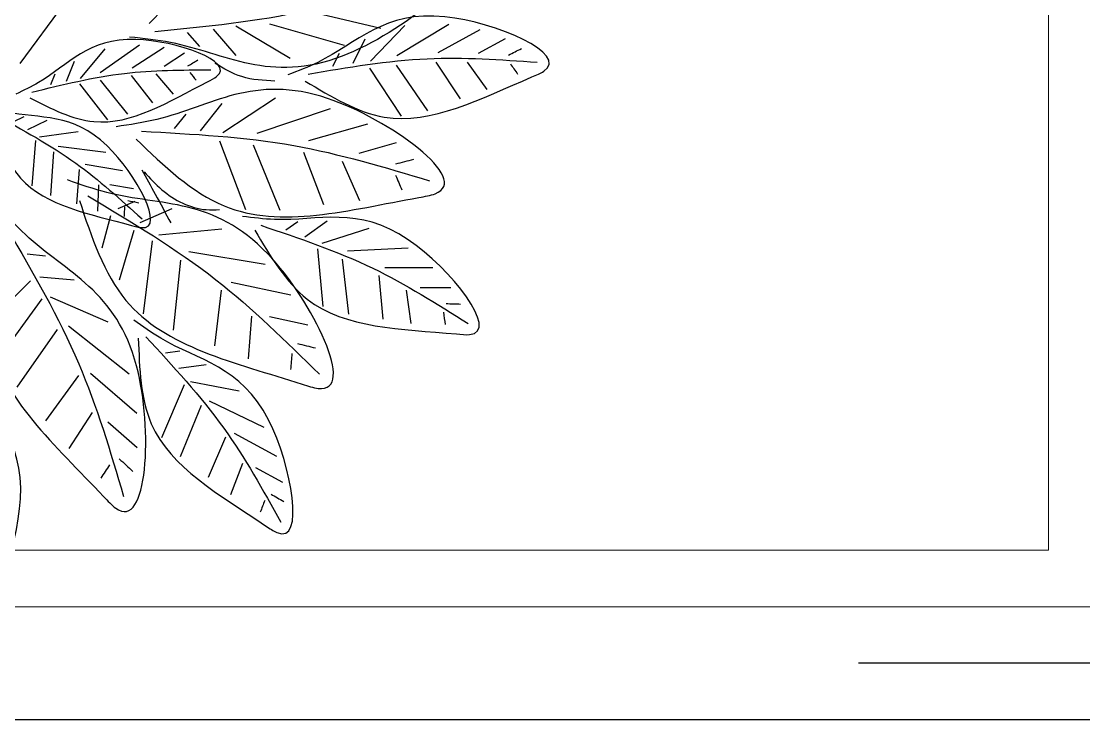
# Model space of a CAD drawing. Header units: metres. Extents: x -1655 to 449, y 40 to 361.
# Drawn here: x 144.398 to 145.338, y 48.334 to 48.952 of the extents above; entities that cross this region are included whole.
import ezdxf

# ---------------------------------------------------------------- set-up
doc = ezdxf.new("R2010")
doc.units = ezdxf.units.M
doc.header["$MEASUREMENT"] = 0
doc.layers.add('Layer5', color=31, linetype='Continuous', lineweight=9)
doc.layers.add('paisajismo', color=7, linetype='Continuous')

# ---------------------------------------------------------------- blocks, each defined once
blk = doc.blocks.new('A$C67B00017')
at = {"layer": 'paisajismo', "color": 153}
for p, q in [((1.1802, 2.2536), (1.1497, 2.1975)), ((1.1314, 2.1742), (1.0748, 2.2156)), ((1.1993, 2.2009), (1.1514, 2.1132)), ((1.1316, 2.1091), (1.0553, 2.16)), ((0.6616, 2.1404), (0.6613, 2.0766)), ((1.2104, 2.1363), (1.1448, 2.0278)), ((0.7033, 2.103), (0.7029, 2.0031)), ((1.1255, 2.0263), (1.0305, 2.0919)), ((0.6563, 2.0473), (0.5868, 2.0569)), ((0.7438, 2.0514), (0.7375, 1.9248)), ((1.1195, 1.9706), (1.0193, 2.0372)), ((1.2079, 2.0447), (1.1336, 1.9731)), ((0.9638, 2.0266), (0.9416, 1.9484)), ((0.6873, 1.9901), (0.596, 1.9987)), ((1.2018, 1.9944), (1.2313, 1.8706)), ((0.7851, 1.9696), (0.7535, 1.8714)), ((0.9254, 1.9142), (0.8435, 1.9498)), ((1.0022, 1.9664), (0.9674, 1.844)), ((1.1799, 1.9609), (1.1287, 1.9362)), ((0.7212, 1.9143), (0.6064, 1.927)), ((1.15, 1.9075), (1.1228, 1.894)), ((1.1665, 1.9187), (1.211, 1.7635)), ((0.8001, 1.8826), (0.7668, 1.8365)), ((1.0341, 1.8893), (0.983, 1.7361)), ((0.7424, 1.8625), (0.6225, 1.8736)), ((0.9439, 1.8334), (0.8348, 1.8753)), ((0.5838, 1.8422), (0.6008, 1.7627)), ((0.7991, 1.8213), (0.7816, 1.7966)), ((0.6459, 1.807), (0.6723, 1.6825)), ((1.139, 1.8053), (1.2065, 1.6927)), ((0.2557, 1.7905), (0.286, 1.7343)), ((0.3102, 1.7777), (0.3576, 1.6897)), ((0.9594, 1.7289), (0.823, 1.7838)), ((1.0567, 1.7748), (0.9844, 1.6652)), ((0.3704, 1.7517), (0.4255, 1.6375)), ((0.7102, 1.7537), (0.7366, 1.5944)), ((0.2956, 1.7062), (0.23, 1.6814)), ((0.6024, 1.7249), (0.5134, 1.7181)), ((0.9676, 1.6581), (0.8244, 1.7128)), ((0.4458, 1.6996), (0.4652, 1.5983)), ((1.1455, 1.6931), (1.2002, 1.6456)), ((0.3502, 1.6708), (0.2659, 1.6347)), ((0.6565, 1.6621), (0.5405, 1.6481)), ((0.7836, 1.663), (0.771, 1.5323)), ((1.0453, 1.663), (0.9887, 1.6179)), ((0.4162, 1.6205), (0.3094, 1.5767)), ((0.5007, 1.6304), (0.4935, 1.574)), ((1.1645, 1.6174), (1.1934, 1.5919)), ((0.4596, 1.5851), (0.349, 1.5375)), ((0.5291, 1.5761), (0.5255, 1.546)), ((0.7191, 1.577), (0.5729, 1.5617)), ((1.0231, 1.5881), (0.9931, 1.5639)), ((1.1501, 1.5854), (1.1229, 1.5431)), ((0.8259, 1.5588), (0.7969, 1.4925)), ((1.1072, 1.5258), (1.0651, 1.5616)), ((1.162, 1.5429), (1.1194, 1.4768)), ((0.7595, 1.5182), (0.6073, 1.4996)), ((1.1036, 1.4747), (1.0466, 1.519)), ((0.3283, 1.4869), (0.3816, 1.4255)), ((0.3997, 1.486), (0.483, 1.3898)), ((1.167, 1.4916), (1.1093, 1.4101)), ((0.4817, 1.4705), (0.5818, 1.3438)), ((0.7808, 1.4797), (0.6776, 1.4496)), ((0.8412, 1.4823), (0.8261, 1.4469)), ((0.8677, 1.4794), (0.8762, 1.4298)), ((1.0941, 1.4101), (1.0232, 1.467)), ((0.9051, 1.4561), (0.9184, 1.3785)), ((0.5898, 1.4266), (0.6419, 1.3061)), ((0.8116, 1.4311), (0.7442, 1.4131)), ((0.9435, 1.4216), (0.9559, 1.3226)), ((1.0862, 1.3667), (1.0113, 1.4248)), ((1.1598, 1.4198), (1.0974, 1.3679)), ((0.8763, 1.4065), (0.8211, 1.4045)), ((0.4013, 1.3932), (0.3266, 1.3442)), ((0.479, 1.3644), (0.3842, 1.2961)), ((0.6772, 1.3558), (0.6838, 1.2838)), ((0.9081, 1.3664), (0.8362, 1.3606)), ((0.9867, 1.3638), (0.9756, 1.2834)), ((1.133, 1.3557), (1.0915, 1.3392)), ((0.5749, 1.3201), (0.4543, 1.2361)), ((0.9447, 1.3123), (0.854, 1.3064)), ((1.1065, 1.3154), (1.0844, 1.3065)), ((0.6387, 1.2881), (0.5145, 1.1983)), ((0.7276, 1.2962), (0.7314, 1.2579)), ((1.0102, 1.2984), (0.9906, 1.2582)), ((0.6759, 1.2648), (0.6001, 1.1885)), ((0.9681, 1.2749), (0.8737, 1.2672)), ((1.0177, 1.2507), (1.0075, 1.2292))]:
    blk.add_line(p, q, dxfattribs=at)
at = {"layer": 'paisajismo', "color": 210}
blk.add_line((1.1292, 1.243), (1.2539, 1.3353), dxfattribs=at)
at = {"layer": 'paisajismo', "color": 153}
for points in [[(1.0922, 1.8372), (1.0174, 2.0015), (1.1009, 2.3094), (1.1127, 2.3341), (1.2263, 2.128), (1.1313, 1.863), (1.105, 1.8007)], [(1.107, 1.8431), (1.1388, 2.0913), (1.1316, 2.3205)], [(1.1464, 2.2606), (1.1601, 2.2876)], [(1.1282, 2.2643), (1.1069, 2.2795)], [(0.7816, 1.732), (0.6378, 1.8412), (0.5652, 2.1519), (0.564, 2.1792), (0.7617, 2.0516), (0.8038, 1.7733), (0.8102, 1.706)], [(1.2121, 1.5118), (1.3587, 1.6887), (1.3588, 2.0949), (1.3525, 2.1292), (1.1442, 1.9138), (1.1726, 1.5566), (1.1841, 1.4712)], [(0.7918, 1.7442), (0.7021, 1.9779), (0.587, 2.1762)], [(0.9709, 1.4847), (0.8322, 1.6678), (0.8496, 2.0736), (0.8574, 2.1076), (1.0562, 1.8834), (1.0124, 1.5277), (0.9971, 1.4429)], [(0.6285, 2.1305), (0.6277, 2.1607)], [(0.6107, 2.1251), (0.5847, 2.1284)], [(1.1959, 1.524), (1.2395, 1.8396), (1.3248, 2.1188)], [(0.9876, 1.4962), (0.9578, 1.8134), (0.8846, 2.096)], [(0.9198, 2.0257), (0.9293, 2.0631)], [(0.8962, 2.0252), (0.8655, 2.0382)], [(0.8435, 1.3665), (0.6352, 1.4635), (0.4609, 1.8304), (0.4519, 1.864), (0.7324, 1.7588), (0.86, 1.4239), (0.8862, 1.3418)], [(0.8529, 1.3844), (0.6782, 1.6509), (0.4814, 1.8666)], [(0.5565, 1.4893), (0.378, 1.5164), (0.1656, 1.7545), (0.1514, 1.7778), (0.3861, 1.7604), (0.5562, 1.5362), (0.594, 1.4801)], [(0.5454, 1.8208), (0.5362, 1.8583)], [(0.5247, 1.8094), (0.4915, 1.8064)], [(0.5596, 1.5049), (0.369, 1.6672), (0.1731, 1.7863)], [(0.2314, 1.7659), (0.2162, 1.7921)], [(0.2183, 1.7527), (0.1939, 1.7432)], [(1.069, 1.2674), (1.1083, 1.4604), (1.1157, 1.6406)], [(1.1098, 1.5967), (1.094, 1.6099)], [(1.1239, 1.5927), (1.1362, 1.6132)], [(0.7856, 1.1959), (0.5563, 1.1802), (0.2264, 1.4171), (0.2023, 1.4422), (0.4987, 1.4857), (0.7723, 1.2542), (0.8348, 1.195)], [(1.0225, 1.19), (0.9212, 1.3589), (0.805, 1.497)], [(0.8434, 1.4672), (0.8387, 1.4905)], [(0.305, 1.4496), (0.2789, 1.478)], [(0.7851, 1.2162), (0.5033, 1.3651), (0.2268, 1.4587)], [(0.8304, 1.4606), (0.8098, 1.4596)], [(0.2924, 1.4296), (0.2647, 1.411)], [(0.5059, 1.0967), (0.3384, 1.0294), (0.0345, 1.1266), (0.0104, 1.1396), (0.2215, 1.2438), (0.4819, 1.137), (0.5429, 1.1079)]]:
    blk.add_spline(points, degree=3, dxfattribs=at)
at = {"layer": 'paisajismo', "color": 210}
for points in [[(1.0922, 1.7739), (1.1015, 1.7047), (1.1292, 1.6493)], [(0.9029, 1.5015), (0.8659, 1.5385), (0.8243, 1.6308), (0.8243, 1.6585)], [(0.9075, 1.4969), (0.8567, 1.5246), (0.7966, 1.5569)]]:
    blk.add_spline(points, degree=3, dxfattribs=at)
at = {"layer": 'paisajismo', "color": 123}
for points in [[(1.0571, 1.2636), (1.0078, 1.3968), (1.091, 1.6337), (1.1017, 1.6524), (1.179, 1.4841), (1.0893, 1.2816), (1.0651, 1.2342)], [(1.0163, 1.1792), (0.89, 1.2442), (0.7915, 1.4751), (0.7868, 1.4961), (0.9574, 1.4242), (1.0279, 1.2142), (1.042, 1.1629)]]:
    blk.add_spline(points, degree=3, dxfattribs=at)
blk = doc.blocks.new('5050new')
blk.add_line((6308.80724, 1826.29461), (6308.4892, 1826.29466))
blk = doc.blocks.new('axha')
blk.add_blockref('5050new', (102.37536, 13.57635))

msp = doc.modelspace()

# ---------------------------------------------------------------- linework, layer by layer
msp.add_line((145.45666, 48.3341), (143.83515, 48.3341))
at = {"layer": 'Layer5'}
for p, q in [((145.30666, 52.28397), (145.30666, 48.4841)), ((145.30666, 48.4841), (143.98349, 48.4841)), ((145.35666, 48.4341), (143.93405, 48.4341))]:
    msp.add_line(p, q, dxfattribs=at)

# ---------------------------------------------------------------- block references
msp.add_blockref('axha', (-6265.7259, -1791.48686))
at = {"color": 1, "xscale": -0.4245304794960189, "yscale": 0.4245304794960189, "zscale": 0.4245304794960189, "rotation": 270}
msp.add_blockref('A$C67B00017', (143.86953, 48.43544), dxfattribs=at)

doc.saveas('drawing.dxf')
